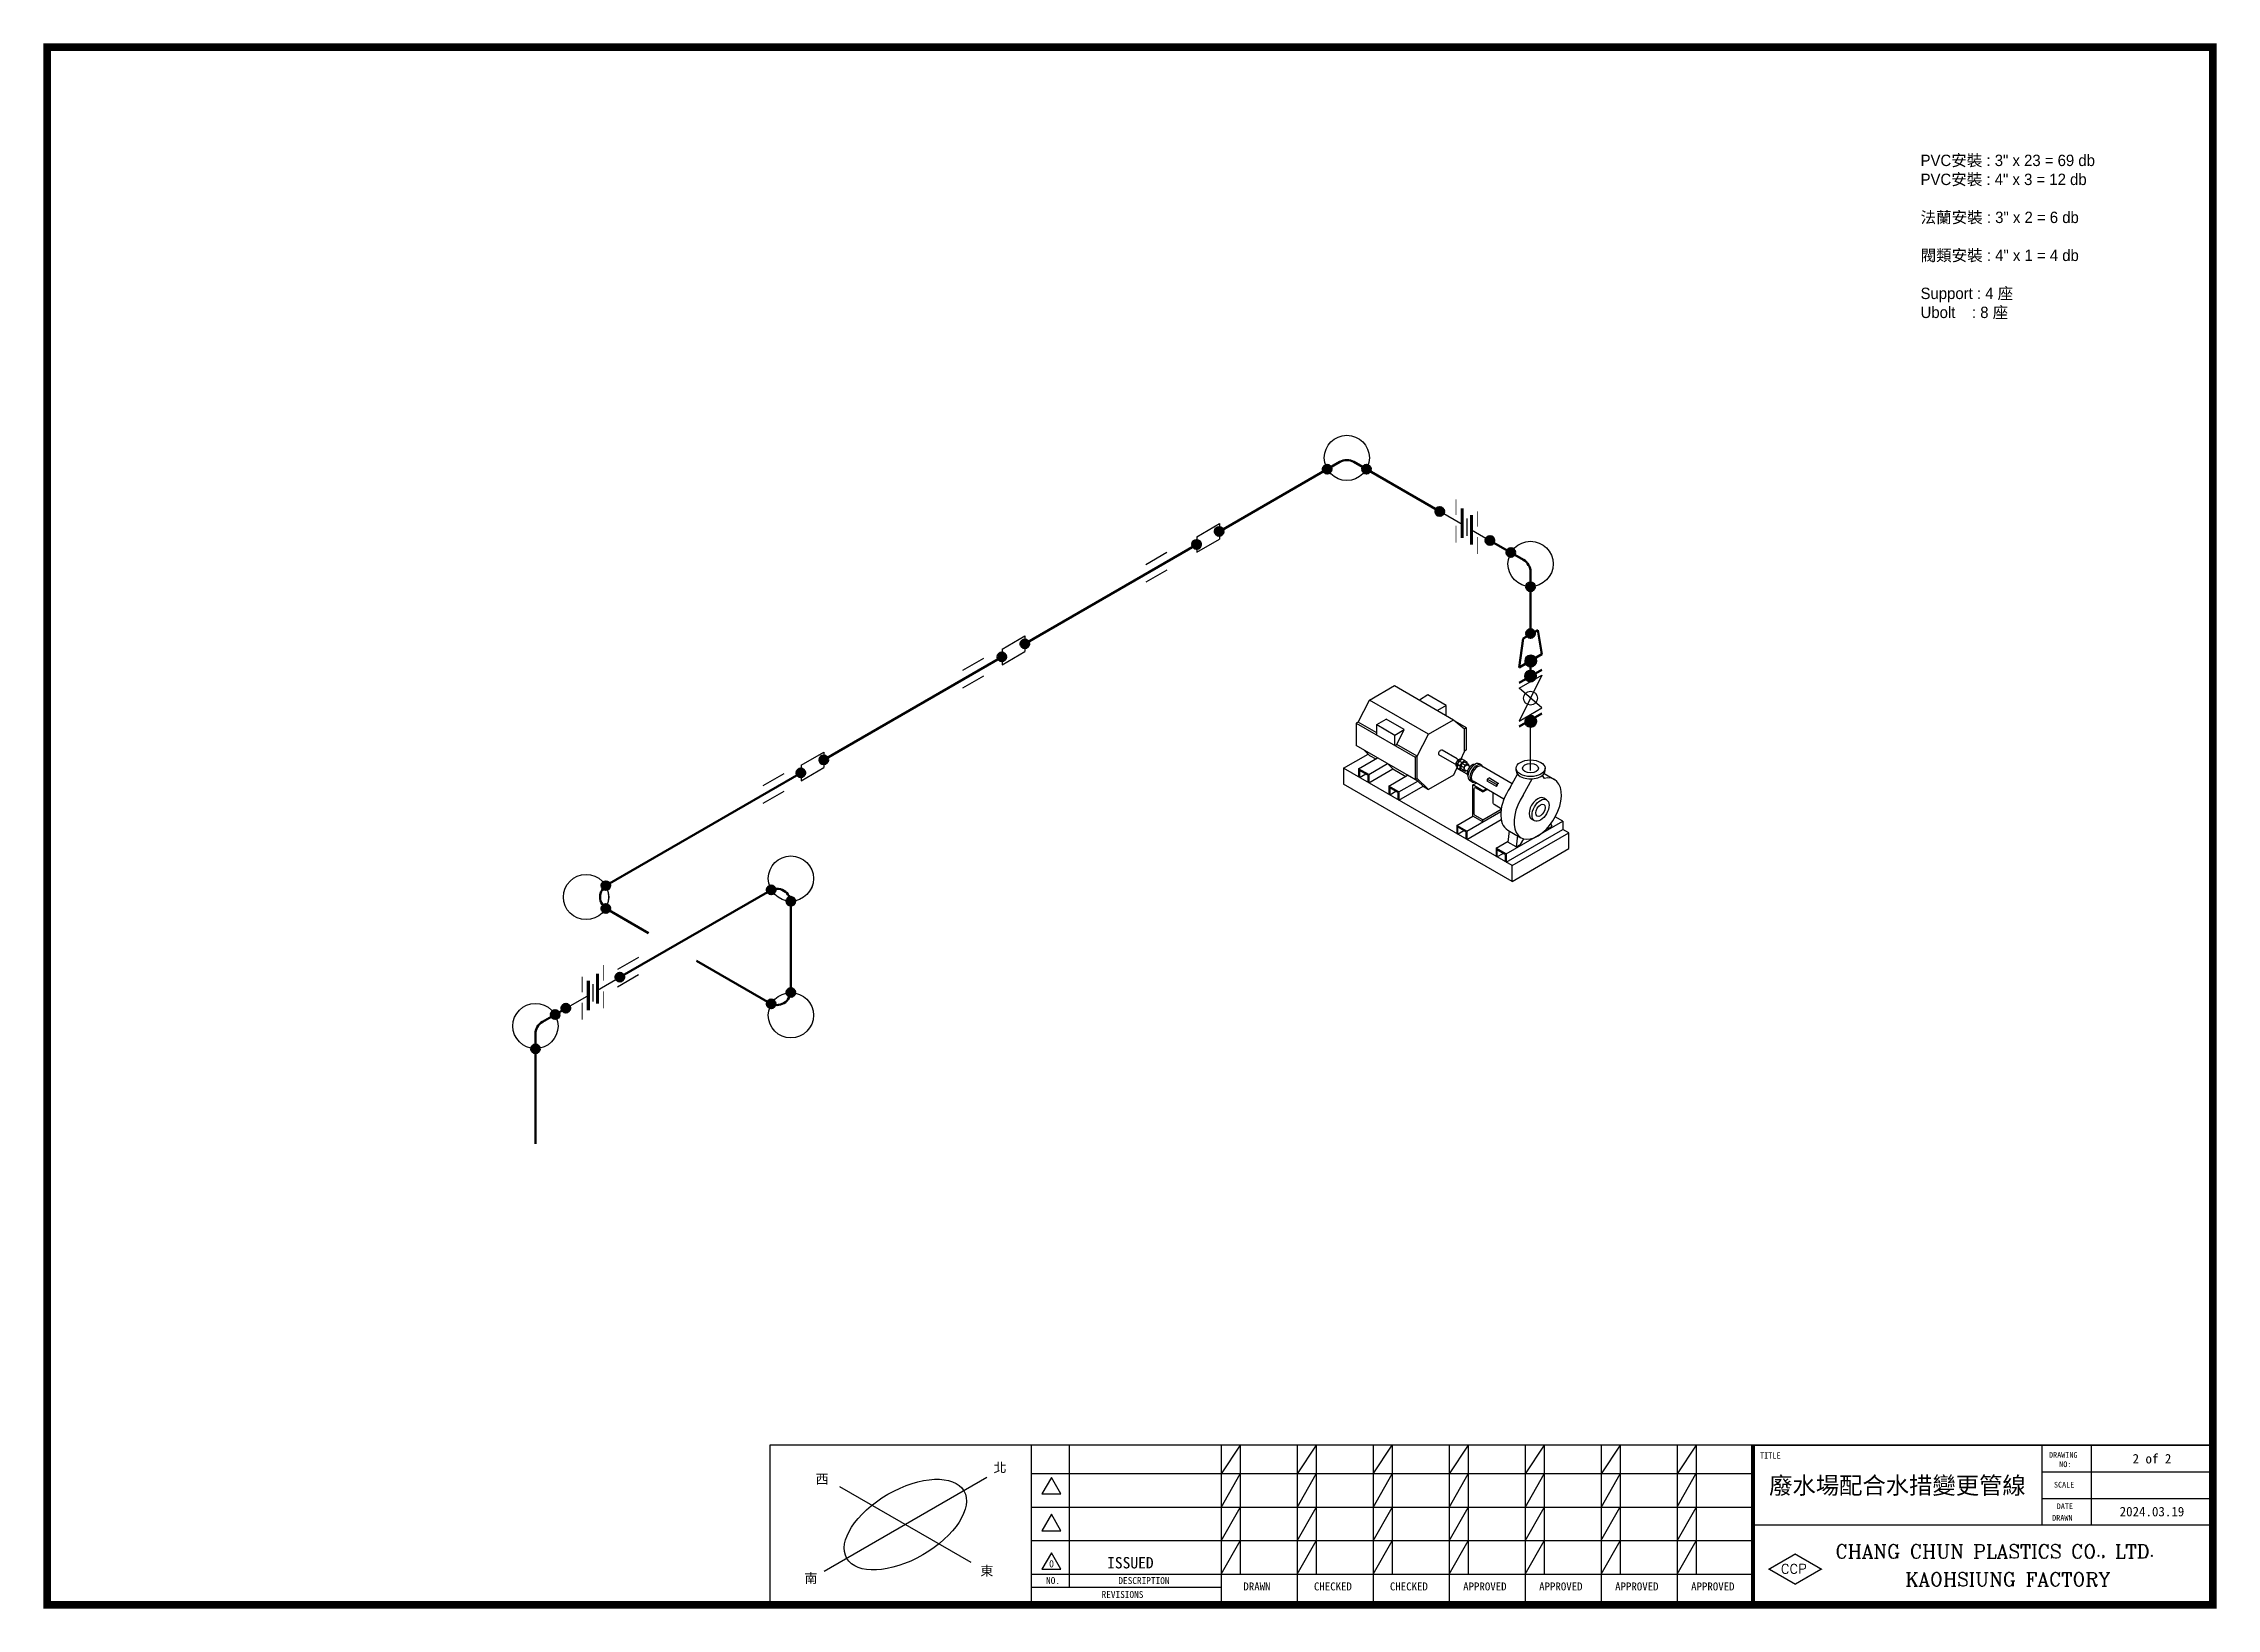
# Model space of a CAD drawing. Header units: millimetres. Extents: x 1179 to 9519, y 532 to 15986.
# Drawn here: x 3377 to 3949, y 1689 to 2101 of the extents above; entities that cross this region are included whole.
import ezdxf
from ezdxf.enums import TextEntityAlignment as Align

# ---------------------------------------------------------------- set-up
doc = ezdxf.new("R2010")
doc.units = ezdxf.units.MM
doc.linetypes.add('CENTER', pattern=[50.8, 31.75, -6.35, 6.35, -6.35])
for name, color, linetype, lineweight in [('08-圖框', 7, 'Continuous', 50), ('Pipe 3吋', 80, 'Continuous', 50), ('Pipe 4吋', 4, 'Continuous', 50), ('Support1', 4, 'Continuous', 25), ('組件', 7, 'Continuous', 25)]:
    doc.layers.add(name, color=color, linetype=linetype, lineweight=lineweight)
for name, color, linetype in [('1', 4, 'CENTER'), ('6', 1, 'Continuous'), ('7', 2, 'Continuous'), ('USER2', 7, 'Continuous')]:
    doc.layers.add(name, color=color, linetype=linetype)
doc.layers.add('字體註解(不可出圖)', color=8, linetype='Continuous', plot=False)
doc.styles.add('COMPLEX', font='complex', dxfattribs={"height": 3})
doc.styles.add('SIMPLEX', font='kaiu.ttf', dxfattribs={"height": 3})
doc.styles.get("Standard").update_dxf_attribs({"font": 'arial.ttf'})
doc.styles.add('Table-Use', font='kaiu.ttf')

# ---------------------------------------------------------------- blocks, each defined once
blk = doc.blocks.new('Table')
at = {"color": 3}
for p, q in [((314, 42), (309, 34.43)), ((334, 42), (329, 34.43)), ((374, 42), (369, 34.43)), ((394, 42), (389, 34.43)), ((414, 42), (409, 34.43)), ((434, 42), (429, 34.43))]:
    blk.add_line(p, q, dxfattribs=at)
at = {"layer": '6', "color": 3, "linetype": 'Continuous'}
for p, q in [((190.24, 42), (190.24, 1)), ((259, 42), (259, 1)), ((269, 42), (269, 4.5)), ((309, 42), (309, 1)), ((314, 42), (314, 8)), ((329, 42), (329, 1)), ((334, 42), (334, 8)), ((349, 42), (349, 1)), ((349, 34.43), (354, 42)), ((354, 42), (354, 8)), ((369, 42), (369, 1)), ((374, 42), (374, 8)), ((389, 42), (389, 1)), ((394, 42), (394, 8)), ((409, 42), (409, 1)), ((414, 42), (414, 8)), ((429, 42), (429, 1)), ((434, 42), (434, 8)), ((308.99, 25.62), (313.99, 34.43)), ((328.96, 25.62), (333.96, 34.43)), ((349, 25.62), (354, 34.43)), ((369, 25.62), (374, 34.43)), ((388.98, 25.62), (393.98, 34.43)), ((409, 25.62), (414, 34.43)), ((428.97, 25.62), (433.97, 34.43)), ((309, 16.8), (314, 25.62)), ((329, 16.8), (334, 25.62)), ((349, 16.8), (354, 25.62)), ((368.98, 16.8), (373.98, 25.62)), ((389, 16.8), (394, 25.62)), ((408.97, 16.8), (413.97, 25.62)), ((429, 16.8), (434, 25.62)), ((309, 8.01), (314, 16.83)), ((328.99, 8.01), (333.99, 16.83)), ((349, 8.01), (354, 16.83)), ((369.02, 8.01), (374.02, 16.83)), ((388.99, 8.01), (393.99, 16.83)), ((408.99, 8.01), (413.99, 16.83)), ((429.01, 8.01), (434.01, 16.83)), ((449, 8), (259, 8)), ((309, 4.5), (259, 4.5))]:
    blk.add_line(p, q, dxfattribs=at)
at = {"layer": '6', "color": 3}
for p, q in [((449, 42), (190.24, 42)), ((525, 42), (525, 21)), ((538, 42), (538, 21)), ((449, 34.43), (259, 34.43)), ((525, 35), (570, 35)), ((449, 25.62), (259, 25.62)), ((525, 28), (570, 28)), ((449, 21), (570, 21)), ((449, 16.83), (259, 16.83))]:
    blk.add_line(p, q, dxfattribs=at)
at = {"layer": '6', "const_width": 2}
blk.add_lwpolyline([(0, 0), (0, 410), (570, 410), (570, 0), (0, 0)], dxfattribs=at)
at = {"layer": '6'}
blk.add_lwpolyline([(449, 0, 1, 1, 0), (449, 42, 0.5, 0.5, 0), (570, 42, 0.5, 0.5, 0)], format="xyseb", dxfattribs=at)
at = {"layer": '6', "color": 4}
for points in [[(264.32, 33.5), (261.83, 29.18), (266.82, 29.18)], [(264.32, 23.82), (261.83, 19.5), (266.82, 19.5)], [(264.32, 13.7), (261.83, 9.38), (266.82, 9.38)]]:
    blk.add_lwpolyline(points, close=True, dxfattribs=at)
at = {"layer": '6', "color": 3, "const_width": 0.36}
blk.add_lwpolyline([(460.09, 13.34), (466.95, 9.38), (460.09, 5.42), (453.23, 9.38)], close=True, dxfattribs=at)
at = {"layer": '7'}
for p, q in [((247.29, 33.46), (204.46, 8.73)), ((243.15, 11.12), (208.59, 31.07))]:
    blk.add_line(p, q, dxfattribs=at)
blk.add_ellipse((225.87, 21.1), major_axis=(15.4, 8.89), ratio=0.517268, dxfattribs=at)
at = {"char_height": 2.5, "attachment_point": 1}
for s, insert in [('{\\fPMingLiU|b0|i0|c136|p18;西 }', (202.25, 34.34)), ('{\\fPMingLiU|b0|i0|c136|p18;北}', (249.08, 37.36)), ('{\\fPMingLiU|b0|i0|c136|p18;南}', (199.29, 8.22)), ('{\\fPMingLiU|b0|i0|c136|p18;東}', (245.61, 10.2))]:
    blk.add_mtext_dynamic_manual_height_columns(s, width=6.6379, gutter_width=12.5, heights=[0], dxfattribs=dict(at, insert=insert))
at = {"style": 'Table-Use'}
for tag, p in [('RECDIST', (0, 410)), ('RECANGLE', (0.72, 410.01))]:
    blk.add_attdef(tag, p, '', height=0.1, dxfattribs=at)
for tag, height, p in [('DRAWINGNUM', 2.5, (554, 38.5)), ('TITLE', 3, (487, 31.5)), ('DRAWINGDATE', 2.5, (554, 24.5))]:
    blk.add_attdef(tag, text='', height=height, dxfattribs=at).set_placement(p, align=Align.MIDDLE)
at = {"layer": '1', "style": 'SIMPLEX'}
blk.add_text('ISSUED', height=3, dxfattribs=at).set_placement((278.97, 9.56))
at = {"layer": '6', "color": 4, "style": 'SIMPLEX'}
for s, height, p in [('TITLE', 1.6, (450.82, 38.49)), ('DRAWING', 1.5, (526.91, 38.68)), ('NO:', 1.5, (529.58, 36.23)), ('SCALE', 1.5, (528.2, 30.85)), ('DRAWN', 1.5, (527.73, 22.13)), ('DATE', 1.5, (528.93, 25.18)), ('0', 1.92, (263.69, 9.83))]:
    blk.add_text(s, height=height, dxfattribs=at).set_placement(p)
at = {"layer": '6', "color": 3, "style": 'COMPLEX'}
for s, p in [('CHANG CHUN PLASTICS CO., LTD.', (470.66, 12.22)), ('KAOHSIUNG FACTORY', (489.09, 4.9))]:
    blk.add_text(s, height=3.6, dxfattribs=at).set_placement(p)
at = {"layer": '6', "color": 4}
for s, height, style, p in [('NO.', 1.8, 'SIMPLEX', (264.74, 5.46)), ('DESCRIPTION', 1.8, 'SIMPLEX', (288.67, 5.46)), ('DRAWN', 2.1, 'SIMPLEX', (318.41, 3.77)), ('CHECKED', 2.1, 'SIMPLEX', (338.41, 3.77)), ('CHECKED', 2.1, 'SIMPLEX', (358.41, 3.77)), ('APPROVED', 2.1, 'SIMPLEX', (378.41, 3.77)), ('APPROVED', 2.1, 'SIMPLEX', (398.41, 3.77)), ('APPROVED', 2.1, 'SIMPLEX', (418.41, 3.77)), ('APPROVED', 2.1, 'SIMPLEX', (438.41, 3.77)), ('CCP', 2.52, 'COMPLEX', (459.73, 8.19)), ('REVISIONS', 1.8, 'SIMPLEX', (283.02, 1.8))]:
    blk.add_text(s, height=height, dxfattribs=dict(at, style=style)).set_placement(p, align=Align.CENTER)
blk = doc.blocks.new('A$C7DA643E7')
for p, q in [((0.0062, 0.0304), (0, 0.034)), ((0.0128, 0.0333), (0.0061, 0.0372)), ((0.0242, 0.0248), (0.012, 0.0318)), ((0.0187, 0.0521), (0.0125, 0.0557)), ((0.0195, 0.0449), (0.0128, 0.0488)), ((0.0244, 0.0081), (0.0195, 0.011)), ((0.0326, 0.0393), (0.0204, 0.0464)), ((0.0417, 0.0167), (0.0284, 0.0244)), ((0.0484, 0.0282), (0.035, 0.0359)), ((0.0471, 0.0474), (0.0422, 0.0503)), ((0.0474, 0.0066), (0.0589, 0)), ((0.0597, 0.0284), (0.0714, 0.0217))]:
    blk.add_line(p, q)
for points in [[(0.0293, 0.0514), (0.0234, 0.0547), (0.0128, 0.0488), (0.0061, 0.0372), (0.0063, 0.025), (0.0121, 0.0216)], [(0.0454, 0.0484), (0.0349, 0.0545), (0.0204, 0.0464), (0.012, 0.0318), (0.0122, 0.0152), (0.0227, 0.0091)], [(0.0577, 0.0349), (0.0576, 0.0414), (0.0471, 0.0474), (0.0326, 0.0393), (0.0242, 0.0248), (0.0244, 0.0081), (0.0349, 0.0021), (0.0405, 0.0052)], [(0.059, 0.0342), (0.0453, 0.0421), (0.0354, 0.0365), (0.028, 0.0238), (0.0282, 0.0124), (0.0419, 0.0045)], [(0.0652, 0.0252), (0.0651, 0.0306), (0.059, 0.0342), (0.0484, 0.0282), (0.0417, 0.0167), (0.0419, 0.0045), (0.048, 0.0009), (0.0527, 0.0036)]]:
    blk.add_lwpolyline(points)
at = {"extrusion": (0, 0, -1)}
blk.add_ellipse((0.0535, 0.0176), major_axis=(-0.0063, -0.0108), ratio=0.57735, start_param=6.257614, end_param=9.425129, dxfattribs=at)
blk = doc.blocks.new('A$C188A13A7')
for p, q in [((1.595, 1.79), (1.056, 1.478)), ((1.823, 1.658), (1.595, 1.79)), ((1.124, 1.609), (1.289, 1.704)), ((1.124, 1.609), (1.203, 1.563)), ((1.124, 1.518), (1.124, 1.609)), ((1.284, 1.347), (1.823, 1.658)), ((1.289, 1.704), (1.368, 1.658)), ((1.927, 1.455), (1.823, 1.658)), ((0.938, 1.405), (1.036, 1.461)), ((0.938, 1.202), (0.938, 1.405)), ((0.938, 1.405), (0.956, 1.393)), ((1.056, 1.478), (0.956, 1.393)), ((0.956, 1.191), (0.956, 1.393)), ((1.284, 1.347), (1.056, 1.478)), ((1.945, 1.445), (1.406, 1.134)), ((1.506, 1.388), (1.67, 1.483)), ((1.756, 1.433), (1.592, 1.338)), ((1.756, 1.433), (1.67, 1.483)), ((1.756, 1.336), (1.756, 1.433)), ((1.021, 1.119), (1.159, 1.198)), ((1.388, 1.144), (1.284, 1.347)), ((1.406, 0.931), (1.945, 1.242)), ((1.575, 1.252), (1.506, 1.388)), ((1.592, 1.338), (1.506, 1.388)), ((1.592, 1.241), (1.575, 1.252)), ((1.592, 1.241), (1.592, 1.338)), ((0.219, 1.013), (0.219, 1.034)), ((0.484, 1.013), (0.484, 1.033)), ((0.52, 0.892), (0.798, 1.052)), ((0.8, 1.064), (0.817, 1.074)), ((0.931, 0.981), (1.027, 1.036)), ((0.956, 1.191), (0.996, 1.104)), ((1.017, 1.058), (1.056, 0.972)), ((1.046, 1.075), (1.189, 1.158)), ((1.388, 0.941), (1.388, 1.144)), ((1.831, 0.901), (1.61, 1.029)), ((1.659, 1.076), (1.751, 1.129)), ((1.831, 0.976), (1.659, 1.076)), ((1.924, 1.029), (1.751, 1.129)), ((2.061, 1.034), (1.836, 1.164)), ((0.228, 0.985), (0.133, 0.931)), ((0.245, 0.967), (0.227, 0.94)), ((0.418, 0.787), (0.337, 0.937)), ((0.539, 0.857), (0.472, 0.981)), ((0.595, 0.752), (0.877, 0.915)), ((0.787, 0.817), (0.748, 0.84)), ((0.787, 0.827), (0.757, 0.845)), ((0.787, 0.827), (0.88, 0.881)), ((0.88, 0.881), (0.849, 0.899)), ((0.88, 0.596), (0.88, 0.881)), ((0.888, 0.911), (0.905, 0.921)), ((1.555, 0.742), (1.334, 0.869)), ((1.383, 0.916), (1.475, 0.97)), ((1.555, 0.817), (1.383, 0.916)), ((1.647, 0.87), (1.475, 0.97)), ((1.555, 0.817), (1.555, 0.742)), ((1.564, 0.812), (1.564, 0.747)), ((1.639, 0.79), (1.582, 0.823)), ((1.831, 0.976), (1.831, 0.901)), ((1.84, 0.971), (1.84, 0.906)), ((1.915, 0.949), (1.858, 0.982)), ((0.205, 0.746), (0.231, 0.761)), ((0.788, 0.562), (0.62, 0.659)), ((0.934, 0.458), (0.622, 0.638)), ((0, 0.444), (0.055, 0.475)), ((0.52, 0.144), (0, 0.444)), ((0, 0.3), (0, 0.444)), ((0.574, 0.25), (0.055, 0.55)), ((0.055, 0.55), (0.055, 0.475)), ((0.574, 0.175), (0.055, 0.475)), ((0.154, 0.505), (0.166, 0.526)), ((0.194, 0.481), (0.154, 0.505)), ((0.315, 0.554), (0.341, 0.569)), ((0.56, 0.469), (0.439, 0.399)), ((0.934, 0.383), (0.62, 0.565)), ((0.788, 0.543), (0.88, 0.596)), ((1.026, 0.511), (0.88, 0.596)), ((0.934, 0.458), (0.934, 0.383)), ((0.943, 0.453), (0.943, 0.388)), ((1.018, 0.431), (0.961, 0.464)), ((0.52, 0), (0, 0.3)), ((0.443, 0.338), (0.413, 0.389)), ((0.483, 0.315), (0.443, 0.338)), ((0.667, 0.304), (0.557, 0.367)), ((0.574, 0.25), (0.574, 0.175)), ((0.583, 0.246), (0.583, 0.18)), ((0.658, 0.224), (0.601, 0.256)), ((0.52, 0), (0.52, 0.144))]:
    blk.add_line(p, q)
for points in [[(1.756, 1.357), (1.927, 1.455)], [(1.927, 1.455), (1.945, 1.445), (1.945, 1.242)], [(0.938, 1.202), (0.956, 1.191)], [(1.388, 1.144), (1.575, 1.252)], [(1.823, 1.151), (1.823, 1.151), (1.874, 1.201)], [(0.52, 0.144), (2.061, 1.034), (2.061, 0.89)], [(1.388, 1.144), (1.406, 1.134), (1.406, 0.931)], [(1.61, 1.029), (1.491, 0.96)], [(1.61, 1.029), (1.659, 1.076)], [(1.823, 1.151), (1.767, 1.12)], [(1.831, 0.976), (1.924, 1.029), (1.924, 0.954)], [(1.84, 0.971), (1.915, 1.015), (1.915, 0.949)], [(0.52, 0), (2.061, 0.89)], [(0.728, 0.945), (0.643, 0.896), (0.663, 0.885), (0.748, 0.934)], [(0.663, 0.868), (0.659, 0.87)], [(0.663, 0.868), (0.748, 0.917)], [(0.663, 0.885), (0.663, 0.868)], [(0.728, 0.945), (0.748, 0.934)], [(0.748, 0.934), (0.748, 0.917)], [(1.056, 0.972), (1.284, 0.84), (1.388, 0.941)], [(1.334, 0.869), (1.284, 0.84)], [(1.334, 0.869), (1.383, 0.916)], [(1.388, 0.941), (1.406, 0.931)], [(1.555, 0.817), (1.647, 0.87), (1.647, 0.795)], [(1.564, 0.812), (1.639, 0.855), (1.639, 0.79)], [(0.055, 0.55), (0.125, 0.591)], [(0.2, 0.485), (0.194, 0.481), (0.194, 0.481)], [(0.471, 0.418), (0.483, 0.315), (0.558, 0.358)], [(0.546, 0.461), (0.558, 0.358)], [(0.934, 0.458), (1.026, 0.511), (1.026, 0.436)], [(0.943, 0.453), (1.018, 0.497), (1.018, 0.431)], [(0.574, 0.25), (0.667, 0.304), (0.667, 0.228)], [(0.583, 0.246), (0.658, 0.289), (0.658, 0.224)]]:
    blk.add_lwpolyline(points)
for points in [[(0.619, 0.664), (0.685, 0.702, 0.266212), (0.693, 0.716), (0.693, 0.808)], [(0.788, 0.543), (0.788, 0.562), (0.857, 0.602, 0.266212), (0.866, 0.617), (0.866, 0.847, 0.334935), (0.858, 0.857), (0.787, 0.817), (0.787, 0.827)]]:
    blk.add_lwpolyline(points, format="xyb")
blk.add_arc((0.615, 0.861), 0.0456, 11.7232, 51.1579)
at = {"extrusion": (7.14316e-13, 1.828e-13, -1)}
blk.add_ellipse((1.174, 1.178), major_axis=(-0.0151, 0.0201), ratio=0.57735, start_param=6.281476, end_param=9.424778, dxfattribs=at)
at = {"extrusion": (3.89133e-13, -6.75232e-13, -1)}
blk.add_ellipse((0.351, 1.034), major_axis=(0.132, 0), ratio=0.57735, dxfattribs=at)
blk.add_ellipse((0.351, 1.013), major_axis=(0.132, 0), ratio=0.57735, start_param=6.281476, end_param=9.424778, dxfattribs=at)
at = {"extrusion": (-3.89133e-13, 6.75232e-13, -1)}
blk.add_ellipse((0.351, 1.034), major_axis=(-0.0735, 0.0001), ratio=0.57735, dxfattribs=at)
at = {"extrusion": (3.90201e-13, 6.74615e-13, -1)}
for centre, major_axis, start_param, end_param in [((0.844, 0.987), (-0.044, 0.0765), 5.831303, 9.874951), ((0.837, 0.983), (-0.0396, 0.0688), 6.281476, 9.424778), ((0.861, 0.997), (-0.044, 0.0765), 6.281476, 9.424778), ((0.888, 1.013), (-0.0306, 0.0531), 0.181684, 2.958216), ((0.876, 1.006), (-0.0306, 0.0531), 1.084282, 2.055632), ((0.286, 0.665), (-0.153, 0.266), 1.43852, 6.790147), ((0.407, 0.735), (-0.153, 0.266), 1.43852, 3.141593), ((0.286, 0.665), (-0.055, 0.0956), 6.281476, 9.424778)]:
    blk.add_ellipse(centre, major_axis=major_axis, ratio=0.57735, start_param=start_param, end_param=end_param, dxfattribs=at)
for major_axis in [(-0.055, 0.0956), (-0.0306, 0.0531)]:
    blk.add_ellipse((0.26, 0.65), major_axis=major_axis, ratio=0.57735, dxfattribs=at)
at = {"xscale": -2, "yscale": 2, "zscale": 2}
blk.add_blockref('A$C7DA643E7', (1.046, 1.007), dxfattribs=at)
blk = doc.blocks.new('*U169')
blk.add_circle((0, 0), 2.67)
at = {"layer": 'Pipe 4吋'}
for p, q in [((4.35, 10.89), (-4.35, 5.87)), ((4.35, -5.87), (-4.35, -10.89))]:
    blk.add_line(p, q, dxfattribs=at)
at = {"layer": '組件', "linetype": 'Continuous'}
for p, q in [((4.35, 8.8), (-4.35, -8.8)), ((-4.35, 3.77), (4.35, 8.8)), ((4.35, -3.77), (-4.35, 3.77)), ((-4.35, -8.8), (4.35, -3.77)), ((-2.39, -4.83), (-4.35, -8.8))]:
    blk.add_line(p, q, dxfattribs=at)
blk = doc.blocks.new('Elbow3')
at = {"layer": '字體註解(不可出圖)'}
blk.add_circle((0, 0), 5.95, dxfattribs=at)
blk = doc.blocks.new('Welded3')
at = {"layer": '08-圖框'}
h = blk.add_hatch(dxfattribs=at)
h.set_pattern_fill('ANSI31', color=1, scale=0.073178, angle=-140)
h.set_pattern_definition([(265, (-21.35038, 400.9228), (0.23145489, -0.02024968), [])])
h.paths.add_polyline_path([(0.87, 0.73, 1), (-0.87, -0.73, 1)])
at = {"layer": 'Pipe 3吋'}
blk.add_circle((0, 0), 1.14, dxfattribs=at)
blk = doc.blocks.new('Welded4')
at = {"layer": '08-圖框'}
h = blk.add_hatch(dxfattribs=at)
h.set_pattern_fill('ANSI31', color=1, scale=0.09178, angle=-140)
h.set_pattern_definition([(265, (-26.77783, 502.84088), (0.29029274, -0.02539732), [])])
h.paths.add_polyline_path([(1.09, 0.92, 1), (-1.09, -0.92, 1)])
at = {"layer": 'Pipe 4吋'}
blk.add_circle((0, 0), 1.43, dxfattribs=at)
blk = doc.blocks.new('Support1')
at = {"layer": 'Support1'}
for p, q in [((2.72, 3.98), (-2.8, 0.79)), ((2.72, -0.65), (-2.8, -3.84))]:
    blk.add_line(p, q, dxfattribs=at)
blk = doc.blocks.new('*U171')
at = {"layer": 'Pipe 3吋', "color": 2, "linetype": 'Continuous'}
for p, q in [((-1.21, -0.7), (-1.21, 2.05)), ((1.21, 1.07), (1.21, 3.81)), ((1.21, -1.67), (1.21, 1.07)), ((-1.21, -3.44), (-1.21, -0.7))]:
    blk.add_line(p, q, dxfattribs=at)
at = {"layer": 'Pipe 3吋'}
for points, const_width in [([(2.84, 7.32), (2.84, 3.22)], 0.2), ([(-2.84, 4.2), (-2.84, 0.1)], 0.2), ([(-1.21, 3.22), (-1.21, -4.61)], 0.816), ([(1.21, 4.99), (1.21, -2.84)], 0.816), ([(2.84, -4.12), (2.84, 0.37)], 0.2), ([(-2.84, -7.07), (-2.84, -2.57)], 0.2)]:
    blk.add_lwpolyline(points, dxfattribs=dict(at, const_width=const_width))
at = {"layer": 'USER2', "color": 4, "linetype": 'Continuous'}
for p, q in [((1.21, 0.7), (7.1, 4.1)), ((-1.21, -0.7), (-7.1, -4.1))]:
    blk.add_line(p, q, dxfattribs=at)
at = {"layer": '組件'}
for p, q in [((0, 2.26), (0, 0)), ((0, 0), (0, -2.26))]:
    blk.add_line(p, q, dxfattribs=at)
blk = doc.blocks.new('*U172')
at = {"layer": 'Pipe 3吋', "color": 2, "linetype": 'Continuous'}
for p, q in [((-1.21, 1.07), (-1.21, 3.81)), ((-1.21, -1.67), (-1.21, 1.07)), ((1.21, -0.7), (1.21, 2.05)), ((1.21, -3.44), (1.21, -0.7))]:
    blk.add_line(p, q, dxfattribs=at)
at = {"layer": 'Pipe 3吋'}
for points, const_width in [([(-2.84, 7.32), (-2.84, 3.22)], 0.2), ([(-2.84, -4.12), (-2.84, 0.37)], 0.2), ([(-1.21, 4.99), (-1.21, -2.84)], 0.816), ([(1.21, 3.22), (1.21, -4.61)], 0.816), ([(2.84, 4.2), (2.84, 0.1)], 0.2), ([(2.84, -7.07), (2.84, -2.57)], 0.2)]:
    blk.add_lwpolyline(points, dxfattribs=dict(at, const_width=const_width))
at = {"layer": 'USER2', "color": 4, "linetype": 'Continuous'}
for p, q in [((-1.21, 0.7), (-7.1, 4.1)), ((1.21, -0.7), (7.1, -4.1))]:
    blk.add_line(p, q, dxfattribs=at)
at = {"layer": '組件'}
for p, q in [((0, 2.26), (0, 0)), ((0, 0), (0, -2.26))]:
    blk.add_line(p, q, dxfattribs=at)

msp = doc.modelspace()

# ---------------------------------------------------------------- linework, layer by layer
for p, q in [((3680.645, 1971.115), (3686.621, 1974.565)), ((3686.621, 1974.565), (3686.621, 1970.466)), ((3680.645, 1971.115), (3680.645, 1967.016)), ((3680.645, 1967.016), (3686.621, 1970.466)), ((3629.397, 1941.527), (3635.373, 1944.977)), ((3635.373, 1944.977), (3635.373, 1940.878)), ((3629.397, 1941.527), (3629.397, 1937.428)), ((3629.397, 1937.428), (3635.373, 1940.878)), ((3768.49, 1909.551), (3768.49, 1922.874)), ((3576.463, 1910.965), (3582.439, 1914.415)), ((3576.463, 1910.965), (3576.463, 1906.867)), ((3582.439, 1914.415), (3582.439, 1910.317)), ((3576.463, 1906.867), (3582.439, 1910.317))]:
    msp.add_line(p, q)
at = {"layer": 'Pipe 3吋'}
for p, q in [((3686.621, 1972.515), (3718.288, 1990.799)), ((3721.988, 1990.799), (3744.629, 1977.727)), ((3635.373, 1942.927), (3680.645, 1969.065)), ((3758.838, 1969.524), (3766.64, 1965.019)), ((3768.49, 1961.815), (3768.49, 1945.426)), ((3770.394, 1946.525), (3766.586, 1944.326)), ((3582.439, 1912.366), (3629.397, 1939.477)), ((3766.586, 1944.326), (3765.505, 1936.72)), ((3525.437, 1879.456), (3576.463, 1908.916)), ((3528.809, 1855.155), (3568.245, 1877.923)), ((3536.315, 1866.767), (3525.437, 1873.047)), ((3573.795, 1874.719), (3573.795, 1851.536)), ((3568.245, 1848.332), (3548.922, 1859.488)), ((3508.409, 1843.377), (3514.601, 1846.952)), ((3506.559, 1840.172), (3506.559, 1811.248))]:
    msp.add_line(p, q, dxfattribs=at)
for centre, start, end in [((3720.138, 1987.594), 60, 120), ((3764.79, 1961.815), 0, 60), ((3527.287, 1876.252), 120, 240), ((3570.095, 1874.719), 0, 120), ((3570.095, 1851.536), 240, 0), ((3510.259, 1840.172), 120, 180)]:
    msp.add_arc(centre, 3.7, start, end, dxfattribs=at)
at = {"layer": 'Pipe 4吋'}
for p, q in [((3770.394, 1946.525), (3771.476, 1940.168)), ((3771.476, 1940.168), (3765.505, 1936.72)), ((3768.49, 1934.364), (3768.49, 1938.444))]:
    msp.add_line(p, q, dxfattribs=at)
at = {"layer": '字體註解(不可出圖)'}
for centre in [(3720.138, 1991.867), (3768.49, 1963.951), (3519.887, 1876.252), (3573.795, 1881.128), (3506.559, 1842.309), (3573.795, 1845.128)]:
    msp.add_circle(centre, 5.948, dxfattribs=at)

# ---------------------------------------------------------------- block references
ref = msp.add_blockref('Table', (3378.062, 1689.958))
ref.add_attrib('TITLE', '廢水場配合水措變更管線', dxfattribs={"height": 4.5, "style": 'Table-Use'}).set_placement((3865.062, 1721.458), align=Align.MIDDLE)
ref.add_attrib('DRAWINGNUM', '2 of 2', dxfattribs={"height": 2.5, "style": 'Table-Use'}).set_placement((3932.062, 1728.458), align=Align.MIDDLE)
ref.add_attrib('DRAWINGDATE', '2024.03.19', dxfattribs={"height": 2.5, "style": 'Table-Use'}).set_placement((3932.062, 1714.458), align=Align.MIDDLE)
ref.add_attrib('RECDIST', '702.1396', (3378.062, 2099.958), dxfattribs={"height": 0.1, "style": 'Table-Use'})
ref.add_attrib('RECANGLE', '35.727398', (3378.783, 2099.972), dxfattribs={"height": 0.1, "style": 'Table-Use'})
for name, p in [('Elbow3', (3720.138, 1991.867)), ('Welded3', (3714.942, 1988.867)), ('Welded3', (3725.335, 1988.867)), ('*U172', (3751.734, 1973.625)), ('Welded3', (3686.531, 1972.515)), ('Welded3', (3744.584, 1977.753)), ('Welded3', (3680.6, 1969.091)), ('Welded3', (3757.813, 1970.115)), ('Welded3', (3763.294, 1966.951)), ('Elbow3', (3768.49, 1963.951)), ('Support1', (3670.069, 1962.959)), ('Welded3', (3768.49, 1957.951)), ('Welded3', (3768.49, 1945.63)), ('Welded3', (3629.352, 1939.503)), ('Welded3', (3635.373, 1942.927)), ('Welded4', (3768.553, 1938.392)), ('Support1', (3621.798, 1935.09)), ('Welded4', (3768.479, 1934.407)), ('Welded4', (3768.553, 1922.524)), ('Welded3', (3582.439, 1912.366)), ('Support1', (3569.186, 1904.714)), ('Welded3', (3576.418, 1908.942)), ('Elbow3', (3519.887, 1876.252)), ('Elbow3', (3573.795, 1881.128)), ('Welded3', (3525.083, 1879.252)), ('Welded3', (3568.599, 1878.128)), ('Welded3', (3573.795, 1875.128)), ('Welded3', (3525.083, 1873.252)), ('Support1', (3530.965, 1856.4)), ('*U171', (3521.705, 1851.053)), ('Welded3', (3528.764, 1855.181)), ('Elbow3', (3506.559, 1842.309)), ('Welded3', (3514.556, 1846.978)), ('Welded3', (3568.599, 1848.128)), ('Elbow3', (3573.795, 1845.128)), ('Welded3', (3573.795, 1851.128)), ('Welded3', (3511.755, 1845.309)), ('Welded3', (3506.559, 1836.309))]:
    msp.add_blockref(name, p)
for name, p, xscale, yscale, zscale in [('*U169', (3768.49, 1928.619), 0.6856766983182266, 0.6856766983182266, 0.6856766983182266), ('A$C188A13A7', (3778.606, 1880.391), -28.7892122178926, 28.7892122178926, 28.7892122178926)]:
    msp.add_blockref(name, p, dxfattribs=dict(xscale=xscale, yscale=yscale, zscale=zscale))

# ---------------------------------------------------------------- texts
at = {"insert": (3871.156, 2071.683), "char_height": 3, "attachment_point": 1}
msp.add_mtext_dynamic_manual_height_columns('{\\fPMingLiU|b0|i0|c136|p18;PVC安裝 : 3" x 23 = 69 db\\PPVC安裝 : 4" x 3 = 12 db\\P\\P法蘭安裝 : 3" x 2 = 6 db\\P\\P閥類安裝 : 4" x 1 = 4 db\\P\\PSupport : 4 座\\PUbolt    : 8 座}', width=95.57257, gutter_width=12.5, heights=[115.604], dxfattribs=at)

doc.saveas('drawing.dxf')
